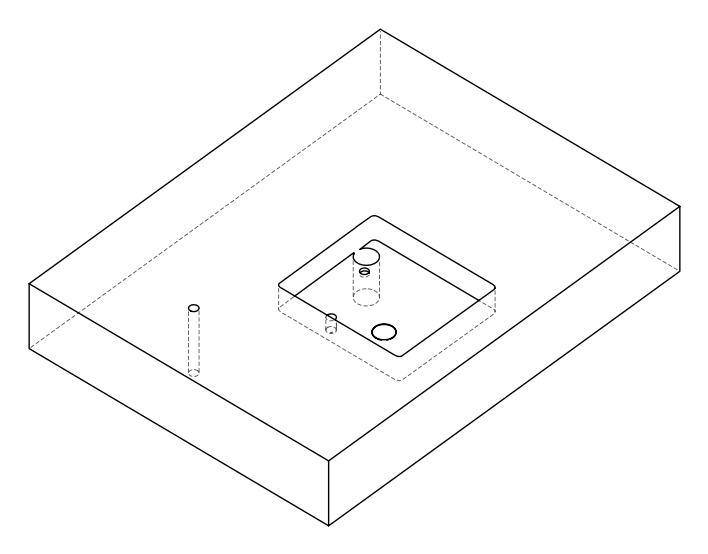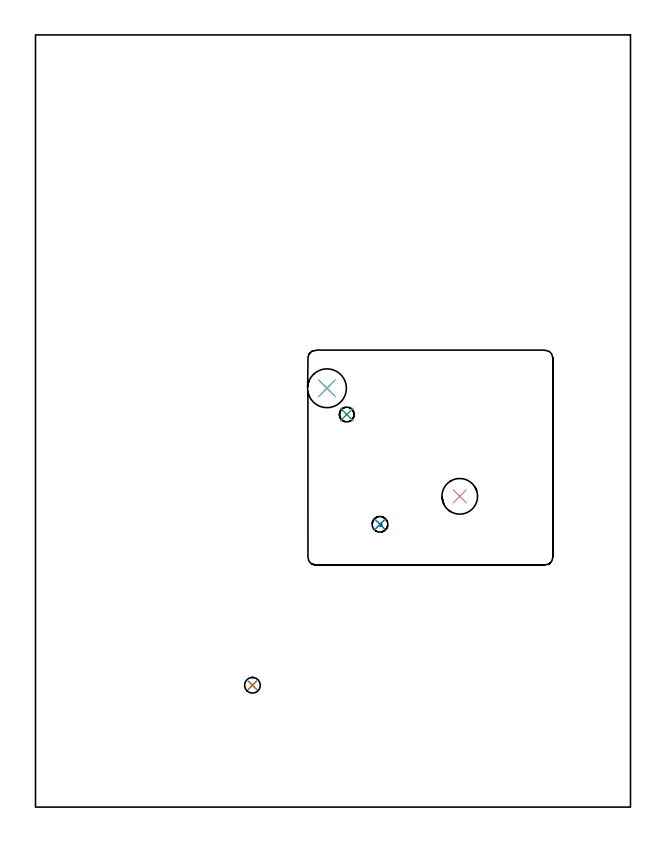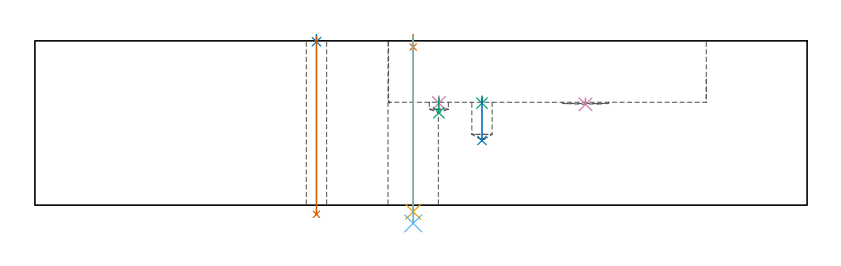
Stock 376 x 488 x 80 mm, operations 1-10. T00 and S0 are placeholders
(PLAN: 11 operations, 6 tool changes, 71.3 min)
(1 SPOT_DRILL | STEP1HOLE | NXT0321_9005460120000 | 0.05 min | 182 mm3)
(2 SPOT_DRILL_1 | STEP1HOLE_1 | NXT0321_9005460120000 | 0.03 min | 1 mm3)
(3 SPOT_DRILL_2 | STEP1POCKET | NXT0321_9005460120000 | 0.03 min | 3260 mm3)
(4 SPOT_DRILL_3 | STEP1POCKET_1 | NXT0321_9005460120000 | 0.03 min | 3256 mm3)
(5 DRILL_THROUGH_HOLE_INTO_CENTER | STEP1HOLE | NXT0301_065 | 0.34 min | 5379 mm3)
(6 DRILL_TO_ENLARGE_THROUGH_HOLE | STEP1HOLE | UGT0301_058 | 0.37 min | 32100 mm3)
(7 DRILL_THROUGH_HOLE_INTO_CENTER_1 | STEP1HOLE_1 | UGT0301_494 | 0.35 min | 6124 mm3)
(8 DRILL_BLIND_HOLE_INTO_CENTER | STEP1POCKET | UGT0301_494 | 0.09 min | 1322 mm3)
(9 DRILL_BLIND_HOLE_INTO_CENTER_1 | STEP1POCKET_1 | NXT0301_064 | 0.04 min | 314 mm3)
(10 INDEXABLE_INSERT_DRILL_BLIND_HOLE_FROM_SOLID | STEP1POCKET_2 | NXT0302_016 | 0.02 min | 12162 mm3)
(11 MILL_RECTANGULAR_POCKET | POCKET_RECTANGULAR_STRAIGHT | NXT0201_013 | Follow Part, ap 2.5, ae 75% | 69.97 min | 595423 mm3)
(TOOL NXT0321_9005460120000 | NC Spot Drill, 142deg, 12mm, Carbide, Uncoated | D12 PA142 FL30 Z2)
(TOOL NXT0301_065 | Carbide Drill 9.4mm [860.1-0940-075A1-MM 2214] | D9.4 PA140 FL98 Z2)
(TOOL UGT0301_058 | Twist Drill 24.5 mm | D24.5 PA118 FL160 Z2)
(TOOL UGT0301_494 | Carbide Drill 9.9 mm | D9.9 PA118 FL87 Z2)
(TOOL NXT0301_064 | Carbide Drill 9.3mm [860.1-0930-028A1-MM 2214] | D9.3 PA140 FL47 Z2)
(TOOL NXT0302_016 | Index. Insert Drill 22.5mm [880-D2250L25-03] | D22.5 PA176 FL68 Z2)
(TOOL NXT0201_013 | ENDMILL 10mm | D10 FL30 Z4)
(OP 1 SPOT_DRILL)
G17 G21 G94 G90
T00 M6
G54
G17 G0 G90 X184.2 Y264.7 S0 M3
G43 Z90. H0
G94 G81 G98 Z77. F250. R83.
G80
M5
M2
(OP 2 SPOT_DRILL_1)
G17 G21 G94 G90
T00 M6
G54
G17 G0 G90 X137.1 Y77. S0 M3
G43 Z90. H0
G94 G81 G98 Z79.574 F250. R83.
G80
M5
M2
(OP 3 SPOT_DRILL_2)
G17 G21 G94 G90
T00 M6
G54
G17 G0 G90 X217.7 Y178.7 S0 M3
G43 Z90. H0
G94 G81 G98 Z49.67 F250. R53.1
G80
M5
M2
(OP 4 SPOT_DRILL_3)
G17 G21 G94 G90
T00 M6
G54
G17 G0 G90 X196.7 Y248.1 S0 M3
G43 Z90. H0
G94 G81 G98 Z49.7 F250. R53.1
G80
M5
M2
(OP 5 DRILL_THROUGH_HOLE_INTO_CENTER)
G17 G21 G94 G90
T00 M6
G54
G17 G0 G90 X184.2 Y264.7 S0 M3
G43 Z90. H1
G94 G73 G98 Z-3.211 F250. Q9.246 R82.
G80
M5
M2
(OP 6 DRILL_TO_ENLARGE_THROUGH_HOLE)
G17 G21 G94 G90
T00 M6
G54
G17 G0 G90 X184.2 Y264.7 S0 M3
G43 Z90. H0
G94 G73 G98 Z-8.861 F250. Q22.215 R82.
G80
M5
M2
(OP 7 DRILL_THROUGH_HOLE_INTO_CENTER_1)
G17 G21 G94 G90
T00 M6
G54
G17 G0 G90 X137.1 Y77. S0 M3
G43 Z90. H0
G94 G73 G98 Z-4.474 F250. Q9.386 R82.
G80
M5
M2
(OP 8 DRILL_BLIND_HOLE_INTO_CENTER)
G17 G21 G94 G90
T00 M6
G54
G17 G0 G90 X217.7 Y178.7 S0 M3
G43 Z90. H0
G94 G81 G98 Z31.5 F250. R52.1
G80
M5
M2
(OP 9 DRILL_BLIND_HOLE_INTO_CENTER_1)
G17 G21 G94 G90
T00 M6
G54
G17 G0 G90 X196.7 Y248.1 S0 M3
G43 Z90. H1
G94 G81 G98 Z45. F250. R52.1
G80
M5
M2
(OP 10 INDEXABLE_INSERT_DRILL_BLIND_HOLE_FROM_SOLID)
G17 G21 G94 G90
T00 M6
G54
G17 G0 G90 X268.1 Y196.4 S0 M3
G43 Z90. H1
G94 G81 G98 Z49.1 F250. R52.1
G80
M5
M2
